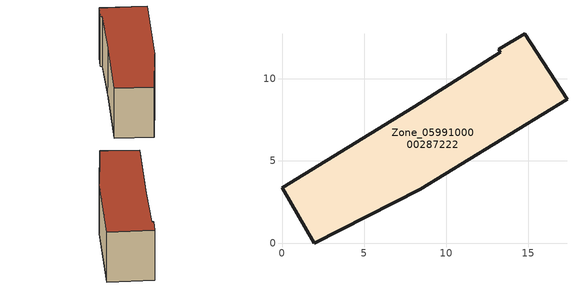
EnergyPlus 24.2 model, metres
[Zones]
Zone_0599100000287222
 floor ground (C_G): 8.42,3.27 1.95,0 0,3.38 8.06,8.29 13.28,11.62 13.21,11.8 14.79,12.73 17.35,8.74 z0
 wall outside (C_F): 17.35,8.74 14.79,12.73 13.21,11.8 13.28,11.62 8.06,8.29 0,3.38 1.95,0 8.42,3.27 17.35,8.74 z0:5.5
 roof outside (C_R): 8.42,3.27 17.35,8.74 14.79,12.73 13.21,11.8 13.28,11.62 8.06,8.29 0,3.38 1.95,0 z5.5
[BUILDING]
Pand.0599100000287222: North Axis=0; Terrain=City; Loads Convergence Tolerance Value=0.04; Temperature Convergence Tolerance Value=0.4; Solar Distribution=FullExterior; Maximum Number of Warmup Days=25; Minimum Number of Warmup Days=1
[Site:Location]
Rotterdam.The.Hague.AP_ZH_NLD Design_Conditions: Latitude=51.96; Longitude=4.45; Time Zone=1; Elevation=-4.5
[SITE:GROUNDTEMPERATURE:BUILDINGSURFACE]
18, 18, 18, 18, 18, 18, 18, 18, 18, 18, 18, 18
[MATERIAL] Thermal Absorptance=0.9; Solar Absorptance=0.7; Visible Absorptance=0.7
Name | Roughness | Thickness | Conductivity | Density | Specific Heat
G.TC.1946 | MediumSmooth | 0.15 | 1 | 540 | 1210
F.TC.1946 | Rough | 0.3 | 0.857143 | 1920 | 840
R.TC.1946 | MediumRough | 0.2 | 0.909091 | 1500 | 1000
[CONSTRUCTION]
C_G: G.TC.1946
C_F: F.TC.1946
C_R: R.TC.1946
[ZONE]
Zone_0599100000287222: Type=1; Multiplier=1; Ceiling Height=Autocalculate; Volume=Autocalculate; Floor Area=autocalculate; Part of Total Floor Area=Yes
[ZONEINFILTRATION:DESIGNFLOWRATE]
Infil_Zone_0599100000287222: Zone or ZoneList or Space or SpaceList=Zone_0599100000287222; Schedule=AlwaysOn; Design Flow Rate Calculation Method=Flow/Area; Flow Rate per Floor Area=0.003; Constant Term Coefficient=1; Temperature Term Coefficient=0; Velocity Term Coefficient=0; Velocity Squared Term Coefficient=0
[HVACTEMPLATE:ZONE:IDEALLOADSAIRSYSTEM]
Zone_0599100000287222: Maximum Heating Supply Air Temperature=50; Minimum Cooling Supply Air Temperature=13; Maximum Heating Supply Air Humidity Ratio=0.0156; Minimum Cooling Supply Air Humidity Ratio=0.0077; Heating Limit=NoLimit; Cooling Limit=NoLimit; Dehumidification Control Type=ConstantSensibleHeatRatio; Cooling Sensible Heat Ratio=0.7; Dehumidification Setpoint=60; Humidification Control Type=None; Humidification Setpoint=30; Outdoor Air Method=None; Outdoor Air Flow Rate per Person=0.00944; Outdoor Air Flow Rate per Zone Floor Area=0; Outdoor Air Flow Rate per Zone=0; Demand Controlled Ventilation Type=None; Outdoor Air Economizer Type=NoEconomizer; Heat Recovery Type=None; Sensible Heat Recovery Effectiveness=0.7; Latent Heat Recovery Effectiveness=0.65
[ZONECONTROL:THERMOSTAT]
ThermostatControl_Zone_0599100000287222: Zone or ZoneList=Zone_0599100000287222; Control Type Schedule=DualSetpointControlType; Control 1=Thermostat_Zone_0599100000287222; Temperature Difference Between Cutout And Setpoint=0
[THERMOSTATSETPOINT:DUALSETPOINT]
Thermostat_Zone_0599100000287222: Heating Setpoint Temperature Schedule=HeatingSetpoint_Zone_0599100000287222; Cooling Setpoint Temperature Schedule=CoolingSetpoint_Zone_0599100000287222
[SCHEDULE:COMPACT]
HeatingSetpoint_Zone_0599100000287222: Through: 12/31, For: AllDays, Until: 24:00, 21
CoolingSetpoint_Zone_0599100000287222: Through: 12/31, For: AllDays, Until: 24:00, 24
DualSetpointControlType: Through: 12/31, For: AllDays, Until: 24:00, 4
AlwaysOn: Through: 12/31, For: AllDays, Until: 24:00, 1
